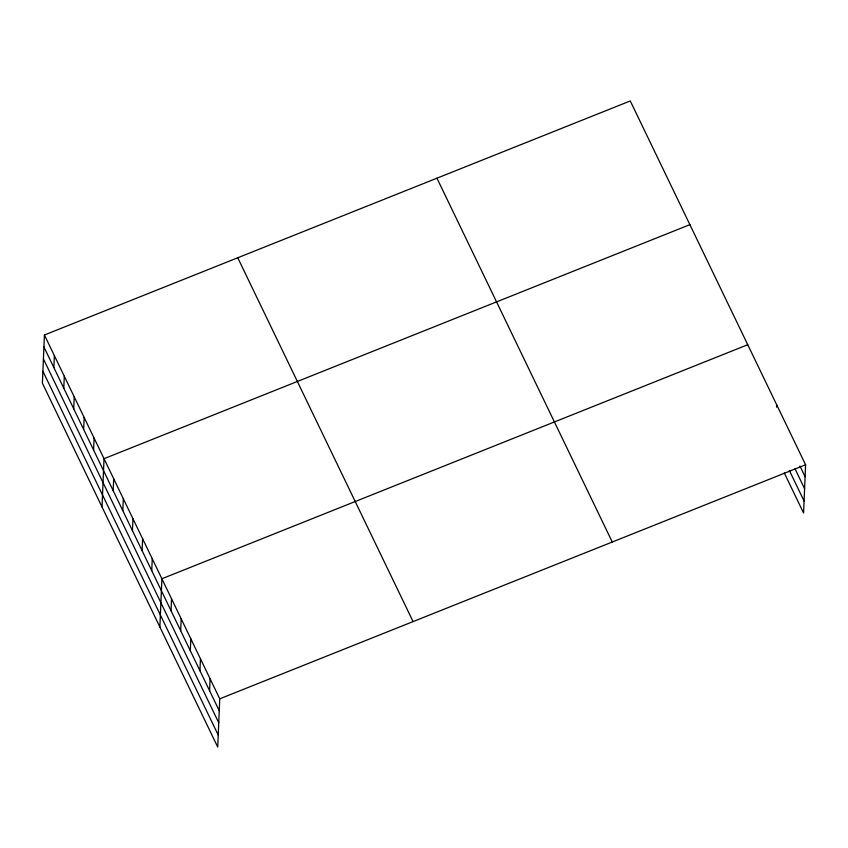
<?xml version="1.0" encoding="UTF-8"?>
<svg xmlns="http://www.w3.org/2000/svg" width="848" height="848" viewBox="0 0 848 848"><rect width="100%" height="100%" fill="white"/><g stroke="black" fill="none" stroke-linecap="round" stroke-linejoin="round"><path stroke-width="1.27" d="M44.425 335.002L42.4 383.222L217.724 747.046L219.749 698.826L44.425 335.002L630.276 100.954L805.6 464.778L803.575 512.998L784.294 472.983M53.859 367.555L54.357 355.619M63.791 388.172L64.289 376.236M73.723 408.789L74.221 396.853M83.666 429.406L84.164 417.47M93.598 450.023L94.096 438.087M102.014 506.924L104.028 458.704L689.88 224.656M113.176 490.653L113.674 478.707M122.822 510.666L123.32 498.719M132.458 530.668L132.956 518.732M142.104 550.681L142.602 538.745M151.75 570.693L152.248 558.747M159.869 626.979L161.894 578.76L747.745 344.723M171.031 610.708L171.529 598.773M180.677 630.721L181.175 618.786M190.323 650.734L190.821 638.798M199.958 670.747L200.457 658.801M209.604 690.76L210.103 678.813M776.567 407.135L776.673 404.75M219.749 698.826L805.6 464.778M799.993 466.124L805.102 476.724M794.958 468.679L804.593 488.692M789.329 470.428L804.084 501.03M436.943 178.186L612.267 542.02M237.747 257.771L413.082 621.595M43.916 346.938L219.25 710.762M43.418 358.916L218.742 722.74M42.898 371.244L218.233 735.068"/></g></svg>
